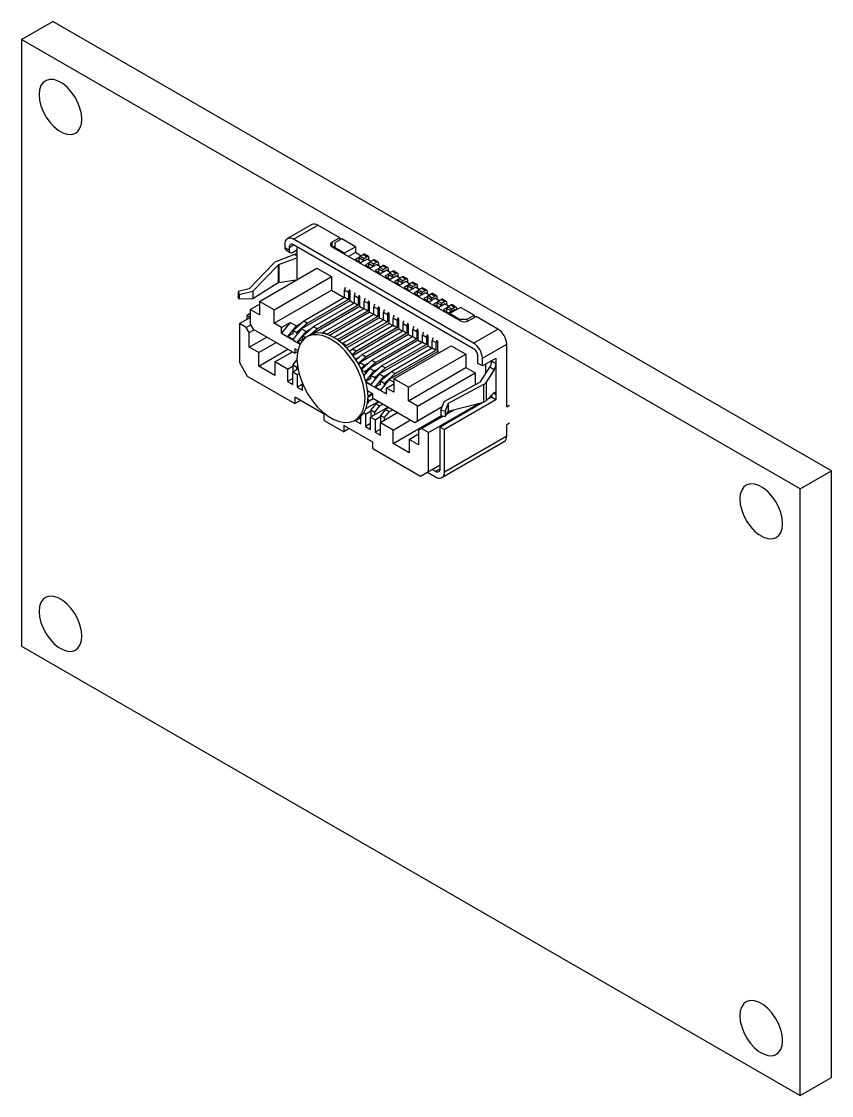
# Model space of a CAD drawing. Header units: millimetres. Extents: x 43 to 167, y 113 to 237.
# Drawn here: x 114.15 to 143.57, y 197.74 to 236.77 of the extents above; entities that cross this region are included whole.
import ezdxf

# ---------------------------------------------------------------- set-up
doc = ezdxf.new("R2010")
doc.units = ezdxf.units.MM

msp = doc.modelspace()

# ---------------------------------------------------------------- linework, layer by layer
at = {"color": 7, "linetype": 'Continuous', "lineweight": 25}
for p, q in [((114.15, 236.112), (115.289, 236.769)), ((143.573, 220.441), (115.289, 236.769)), ((142.435, 219.784), (114.15, 236.112)), ((114.15, 236.112), (114.15, 214.065)), ((124.691, 229.388), (123.807, 228.878)), ((124.032, 228.856), (124.916, 229.366)), ((125.711, 228.907), (124.916, 229.366)), ((130.573, 225.08), (124.032, 228.856)), ((125.711, 228.907), (125.429, 228.744)), ((125.429, 228.744), (125.429, 228.58)), ((125.782, 228.866), (125.535, 228.723)), ((125.711, 228.907), (125.711, 228.825)), ((126.277, 228.58), (125.782, 228.866)), ((123.714, 228.672), (123.714, 228.558)), ((123.714, 228.558), (123.873, 228.466)), ((123.755, 228.466), (123.914, 228.374)), ((123.873, 228.56), (124.032, 228.652)), ((123.873, 228.56), (123.873, 228.466)), ((124.014, 228.384), (124.156, 228.466)), ((130.573, 224.876), (124.032, 228.652)), ((124.156, 228.58), (124.156, 228.466)), ((124.156, 228.58), (124.156, 228.58)), ((124.156, 228.466), (124.156, 227.384)), ((125.429, 228.58), (130.096, 225.886)), ((125.535, 228.601), (125.464, 228.56)), ((125.535, 228.723), (125.535, 228.56)), ((125.535, 228.56), (125.888, 228.356)), ((125.535, 228.56), (125.535, 228.519)), ((125.888, 228.356), (126.277, 228.58)), ((125.888, 228.356), (125.888, 228.315)), ((126.277, 228.376), (126.03, 228.233)), ((126.277, 228.58), (126.277, 228.376)), ((126.482, 228.258), (126.277, 228.376)), ((123.301, 227.979), (122.416, 227.055)), ((124.067, 228.299), (123.416, 228.052)), ((123.493, 227.932), (124.156, 228.182)), ((124.067, 228.299), (124.156, 228.248)), ((126.423, 228.203), (126.288, 228.125)), ((126.288, 228.125), (126.479, 228.015)), ((126.419, 228.18), (126.56, 228.099)), ((126.419, 228.05), (126.419, 228.18)), ((126.454, 228.241), (126.56, 228.303)), ((126.454, 228.241), (126.595, 228.16)), ((126.479, 228.015), (126.691, 228.137)), ((126.56, 228.303), (126.701, 228.221)), ((126.56, 228.099), (126.56, 228.062)), ((126.701, 228.221), (126.595, 228.16)), ((126.751, 228.226), (126.61, 228.308)), ((126.777, 227.999), (126.641, 227.921)), ((126.836, 228.054), (126.691, 228.137)), ((126.772, 228.09), (126.772, 228.18)), ((126.772, 227.976), (126.914, 227.894)), ((126.772, 227.845), (126.772, 227.976)), ((126.807, 228.037), (126.914, 228.099)), ((126.807, 228.037), (126.949, 227.956)), ((126.914, 228.099), (127.055, 228.017)), ((127.055, 228.017), (126.949, 227.956)), ((127.105, 228.022), (126.964, 228.103)), ((127.126, 227.886), (127.126, 227.976)), ((122.557, 226.973), (123.473, 227.919)), ((122.795, 226.598), (124.881, 227.802)), ((123.473, 227.919), (123.473, 227.269)), ((123.493, 227.932), (123.493, 227.276)), ((124.881, 227.802), (125.411, 227.496)), ((126.641, 227.921), (126.832, 227.811)), ((126.832, 227.811), (127.044, 227.933)), ((126.914, 227.894), (126.914, 227.858)), ((127.13, 227.795), (126.995, 227.717)), ((126.995, 227.717), (127.186, 227.607)), ((127.189, 227.85), (127.044, 227.933)), ((127.126, 227.772), (127.267, 227.69)), ((127.126, 227.641), (127.126, 227.772)), ((127.161, 227.833), (127.267, 227.894)), ((127.161, 227.833), (127.302, 227.752)), ((127.186, 227.607), (127.398, 227.729)), ((127.267, 227.894), (127.409, 227.813)), ((127.267, 227.69), (127.267, 227.654)), ((127.409, 227.813), (127.302, 227.752)), ((127.459, 227.818), (127.317, 227.899)), ((127.484, 227.591), (127.348, 227.513)), ((127.543, 227.645), (127.398, 227.729)), ((127.479, 227.682), (127.479, 227.772)), ((127.479, 227.568), (127.621, 227.486)), ((127.479, 227.437), (127.479, 227.568)), ((127.515, 227.629), (127.621, 227.69)), ((127.515, 227.629), (127.656, 227.547)), ((127.621, 227.69), (127.762, 227.609)), ((127.762, 227.609), (127.656, 227.547)), ((127.812, 227.614), (127.671, 227.695)), ((127.833, 227.478), (127.833, 227.568)), ((123.473, 227.269), (122.557, 226.693)), ((123.325, 226.292), (125.411, 227.496)), ((124.117, 227.362), (123.493, 227.276)), ((125.411, 227.496), (125.411, 227.006)), ((127.348, 227.513), (127.539, 227.403)), ((127.539, 227.403), (127.751, 227.525)), ((127.621, 227.486), (127.621, 227.449)), ((127.838, 227.387), (127.702, 227.309)), ((127.702, 227.309), (127.893, 227.198)), ((127.896, 227.441), (127.751, 227.525)), ((127.833, 227.364), (127.974, 227.282)), ((127.833, 227.233), (127.833, 227.364)), ((127.868, 227.425), (127.974, 227.486)), ((127.868, 227.425), (128.01, 227.343)), ((127.893, 227.198), (128.105, 227.321)), ((127.974, 227.486), (128.116, 227.405)), ((127.974, 227.282), (127.974, 227.245)), ((128.116, 227.405), (128.01, 227.343)), ((128.166, 227.41), (128.024, 227.491)), ((128.191, 227.183), (128.056, 227.105)), ((128.25, 227.237), (128.105, 227.321)), ((128.186, 227.274), (128.186, 227.364)), ((128.222, 227.221), (128.328, 227.282)), ((128.222, 227.221), (128.363, 227.139)), ((128.328, 227.282), (128.469, 227.2)), ((128.469, 227.2), (128.363, 227.139)), ((128.519, 227.205), (128.378, 227.287)), ((122.416, 227.055), (122.019, 226.957)), ((122.019, 226.957), (122.061, 226.85)), ((122.019, 226.957), (122.019, 226.758)), ((122.061, 226.85), (122.557, 226.973)), ((122.061, 226.85), (122.061, 226.672)), ((122.557, 226.973), (122.557, 226.693)), ((123.325, 225.802), (125.411, 227.006)), ((125.411, 227.006), (125.874, 226.739)), ((125.888, 227.017), (126.03, 226.935)), ((125.888, 226.747), (125.888, 227.017)), ((125.909, 227.086), (125.899, 227.092)), ((125.899, 227.092), (125.899, 227.066)), ((126.03, 226.935), (126.03, 226.666)), ((126.09, 226.982), (126.065, 226.996)), ((126.09, 226.615), (126.09, 226.982)), ((126.242, 226.813), (126.383, 226.731)), ((126.242, 226.543), (126.242, 226.813)), ((126.263, 226.882), (126.252, 226.888)), ((126.252, 226.888), (126.252, 226.862)), ((126.443, 226.778), (126.419, 226.792)), ((126.443, 226.41), (126.443, 226.778)), ((128.056, 227.105), (128.246, 226.994)), ((128.186, 227.16), (128.328, 227.078)), ((128.186, 227.029), (128.186, 227.16)), ((128.246, 226.994), (128.459, 227.117)), ((128.328, 227.078), (128.328, 227.041)), ((128.545, 226.979), (128.409, 226.9)), ((128.409, 226.9), (128.6, 226.79)), ((128.604, 227.033), (128.459, 227.117)), ((128.54, 227.07), (128.54, 227.16)), ((128.54, 226.956), (128.681, 226.874)), ((128.54, 226.825), (128.54, 226.956)), ((128.575, 227.017), (128.681, 227.078)), ((128.575, 227.017), (128.717, 226.935)), ((128.6, 226.79), (128.812, 226.913)), ((128.681, 227.078), (128.823, 226.996)), ((128.681, 226.874), (128.681, 226.837)), ((128.823, 226.996), (128.717, 226.935)), ((128.873, 227.001), (128.731, 227.083)), ((128.957, 226.829), (128.812, 226.913)), ((128.893, 226.866), (128.893, 226.956)), ((128.929, 226.813), (129.035, 226.874)), ((128.929, 226.813), (129.07, 226.731)), ((129.035, 226.874), (129.176, 226.792)), ((129.176, 226.792), (129.07, 226.731)), ((129.226, 226.797), (129.085, 226.879)), ((122.061, 226.672), (122.019, 226.758)), ((122.557, 226.693), (122.061, 226.672)), ((122.459, 226.302), (122.795, 226.496)), ((122.795, 226.598), (122.795, 226.108)), ((123.325, 226.292), (122.795, 226.598)), ((126.09, 226.615), (124.326, 225.596)), ((124.403, 225.89), (125.888, 226.747)), ((126.03, 226.666), (124.545, 225.808)), ((126.443, 226.41), (124.706, 225.408)), ((124.757, 225.686), (126.242, 226.543)), ((126.383, 226.461), (124.898, 225.604)), ((125.888, 226.747), (126.03, 226.666)), ((126.09, 226.615), (126.065, 226.629)), ((126.09, 226.615), (126.228, 226.535)), ((126.242, 226.543), (126.383, 226.461)), ((126.383, 226.731), (126.383, 226.461)), ((126.443, 226.41), (126.419, 226.425)), ((126.443, 226.41), (126.581, 226.331)), ((126.595, 226.608), (126.737, 226.527)), ((126.595, 226.339), (126.595, 226.608)), ((126.616, 226.678), (126.606, 226.684)), ((126.606, 226.684), (126.606, 226.658)), ((126.737, 226.527), (126.737, 226.257)), ((126.797, 226.574), (126.772, 226.588)), ((126.797, 226.206), (126.797, 226.574)), ((126.949, 226.404), (127.09, 226.323)), ((126.949, 226.135), (126.949, 226.404)), ((126.97, 226.474), (126.96, 226.48)), ((126.96, 226.48), (126.96, 226.453)), ((128.898, 226.775), (128.763, 226.696)), ((128.763, 226.696), (128.954, 226.586)), ((128.893, 226.751), (129.035, 226.67)), ((128.893, 226.621), (128.893, 226.751)), ((128.954, 226.586), (129.166, 226.709)), ((129.035, 226.67), (129.035, 226.633)), ((129.252, 226.57), (129.116, 226.492)), ((129.116, 226.492), (129.307, 226.382)), ((129.311, 226.625), (129.166, 226.709)), ((129.247, 226.662), (129.247, 226.751)), ((129.247, 226.547), (129.388, 226.466)), ((129.247, 226.417), (129.247, 226.547)), ((129.282, 226.609), (129.388, 226.67)), ((129.282, 226.609), (129.424, 226.527)), ((129.307, 226.382), (129.519, 226.504)), ((129.388, 226.67), (129.53, 226.588)), ((129.388, 226.466), (129.388, 226.429)), ((129.53, 226.588), (129.424, 226.527)), ((129.58, 226.593), (129.438, 226.675)), ((129.664, 226.421), (129.519, 226.504)), ((129.601, 226.458), (129.601, 226.547)), ((129.636, 226.404), (129.742, 226.466)), ((129.636, 226.404), (129.777, 226.323)), ((129.742, 226.466), (129.883, 226.384)), ((129.933, 226.389), (129.792, 226.471)), ((122.07, 225.792), (122.459, 226.016)), ((122.459, 226.151), (122.335, 226.08)), ((122.335, 226.08), (122.335, 225.945)), ((122.452, 226.012), (122.335, 226.08)), ((122.459, 226.302), (122.459, 225.771)), ((122.795, 226.108), (122.459, 226.302)), ((123.325, 225.802), (123.325, 226.292)), ((125.11, 225.482), (126.595, 226.339)), ((126.737, 226.257), (125.252, 225.4)), ((126.797, 226.206), (125.337, 225.363)), ((125.485, 225.29), (126.949, 226.135)), ((127.09, 226.053), (125.621, 225.205)), ((127.15, 226.002), (125.687, 225.157)), ((126.595, 226.339), (126.737, 226.257)), ((126.797, 226.206), (126.772, 226.221)), ((126.797, 226.206), (126.935, 226.127)), ((126.949, 226.135), (127.09, 226.053)), ((127.09, 226.323), (127.09, 226.053)), ((127.15, 226.37), (127.126, 226.384)), ((127.15, 226.002), (127.126, 226.016)), ((127.15, 226.002), (127.15, 226.37)), ((127.15, 226.002), (127.288, 225.923)), ((127.302, 226.2), (127.444, 226.119)), ((127.302, 225.931), (127.302, 226.2)), ((127.323, 226.27), (127.313, 226.276)), ((127.313, 226.276), (127.313, 226.249)), ((127.444, 226.119), (127.444, 225.849)), ((127.504, 226.166), (127.479, 226.18)), ((127.504, 225.798), (127.504, 226.166)), ((127.656, 225.996), (127.797, 225.914)), ((127.656, 225.727), (127.656, 225.996)), ((127.677, 226.066), (127.667, 226.072)), ((127.667, 226.072), (127.667, 226.045)), ((129.605, 226.366), (129.47, 226.288)), ((129.47, 226.288), (129.661, 226.178)), ((129.601, 226.343), (129.742, 226.262)), ((129.601, 226.213), (129.601, 226.343)), ((129.661, 226.178), (129.873, 226.3)), ((130.096, 226.376), (129.707, 226.151)), ((129.707, 226.151), (130.06, 225.947)), ((129.707, 226.151), (129.707, 226.111)), ((129.742, 226.225), (129.742, 226.262)), ((129.777, 226.323), (129.883, 226.384)), ((129.919, 226.274), (129.873, 226.3)), ((129.954, 226.343), (129.954, 226.294)), ((130.591, 226.09), (130.096, 226.376)), ((130.343, 225.947), (130.591, 226.09)), ((130.378, 225.886), (130.661, 226.049)), ((130.591, 226.09), (130.591, 226.009)), ((131.457, 225.59), (130.661, 226.049)), ((122.07, 225.792), (122.07, 224.371)), ((122.317, 225.649), (122.07, 225.792)), ((122.317, 225.649), (122.476, 225.741)), ((122.423, 225.465), (122.317, 225.649)), ((122.459, 225.771), (122.565, 225.588)), ((123.59, 225.649), (123.325, 225.802)), ((123.913, 225.835), (123.59, 225.437)), ((123.59, 225.649), (123.913, 225.835)), ((123.59, 225.437), (123.59, 225.649)), ((123.819, 225.316), (124.135, 225.707)), ((123.913, 225.835), (124.135, 225.707)), ((124.014, 225.545), (124.403, 225.89)), ((124.135, 225.707), (124.311, 225.808)), ((124.545, 225.808), (124.156, 225.463)), ((124.368, 225.341), (124.757, 225.686)), ((124.403, 225.89), (124.545, 225.808)), ((124.757, 225.686), (124.898, 225.604)), ((125.818, 225.074), (127.302, 225.931)), ((127.444, 225.849), (125.959, 224.992)), ((127.504, 225.798), (125.964, 224.909)), ((126.171, 224.869), (127.656, 225.727)), ((127.797, 225.645), (126.313, 224.788)), ((127.302, 225.931), (127.444, 225.849)), ((127.504, 225.798), (127.479, 225.812)), ((127.504, 225.798), (127.642, 225.719)), ((127.656, 225.727), (127.797, 225.645)), ((127.797, 225.914), (127.797, 225.645)), ((127.858, 225.961), (127.833, 225.976)), ((127.858, 225.594), (127.833, 225.608)), ((127.858, 225.594), (127.858, 225.961)), ((128.01, 225.792), (128.151, 225.71)), ((128.01, 225.523), (128.01, 225.792)), ((128.03, 225.862), (128.02, 225.868)), ((128.02, 225.868), (128.02, 225.841)), ((128.151, 225.71), (128.151, 225.441)), ((128.211, 225.757), (128.186, 225.772)), ((128.211, 225.39), (128.211, 225.757)), ((128.384, 225.658), (128.374, 225.663)), ((128.374, 225.663), (128.374, 225.637)), ((130.06, 225.947), (130.06, 225.907)), ((130.06, 225.947), (130.343, 225.947)), ((130.343, 225.947), (130.343, 225.87)), ((122.423, 225.465), (122.6, 225.567)), ((122.423, 224.935), (122.423, 225.465)), ((122.423, 224.935), (123.06, 225.302)), ((122.565, 225.588), (124.085, 224.71)), ((123.59, 225.437), (124.272, 225.043)), ((124.014, 225.429), (123.819, 225.316)), ((124.01, 225.206), (123.819, 225.316)), ((124.326, 225.596), (124.01, 225.206)), ((124.014, 225.545), (124.156, 225.463)), ((124.014, 225.4), (124.014, 225.545)), ((124.156, 225.463), (124.156, 225.386)), ((124.173, 225.112), (124.489, 225.503)), ((124.368, 225.225), (124.173, 225.112)), ((124.326, 225.596), (124.489, 225.503)), ((124.368, 225.341), (124.475, 225.279)), ((124.368, 225.196), (124.368, 225.341)), ((124.489, 225.503), (124.665, 225.604)), ((124.624, 225.368), (124.518, 225.307)), ((124.898, 225.604), (124.646, 225.38)), ((125.065, 225.442), (125.11, 225.482)), ((125.11, 225.482), (125.252, 225.4)), ((125.252, 225.4), (125.248, 225.397)), ((127.858, 225.594), (126.194, 224.634)), ((128.211, 225.39), (126.448, 224.372)), ((126.525, 224.665), (128.01, 225.523)), ((128.151, 225.441), (126.666, 224.584)), ((126.878, 224.461), (128.363, 225.318)), ((128.505, 225.237), (127.02, 224.38)), ((127.858, 225.594), (127.995, 225.514)), ((128.01, 225.523), (128.151, 225.441)), ((128.211, 225.39), (128.186, 225.404)), ((128.211, 225.39), (128.349, 225.31)), ((128.363, 225.588), (128.505, 225.506)), ((128.363, 225.318), (128.363, 225.588)), ((128.363, 225.318), (128.505, 225.237)), ((128.505, 225.506), (128.505, 225.237)), ((128.565, 225.553), (128.54, 225.568)), ((128.565, 225.186), (128.565, 225.553)), ((128.717, 225.384), (128.858, 225.302)), ((128.717, 225.114), (128.717, 225.384)), ((128.737, 225.454), (128.727, 225.459)), ((128.727, 225.459), (128.727, 225.433)), ((128.858, 225.302), (128.858, 225.033)), ((128.918, 225.349), (128.893, 225.363)), ((128.918, 224.982), (128.918, 225.349)), ((129.091, 225.249), (129.081, 225.255)), ((129.081, 225.255), (129.081, 225.229)), ((130.573, 225.08), (131.457, 225.59)), ((122.766, 224.737), (122.423, 224.935)), ((122.766, 224.737), (123.403, 225.104)), ((122.766, 224.247), (123.827, 224.859)), ((124.189, 224.814), (124.085, 224.873)), ((124.085, 224.873), (124.085, 224.71)), ((124.277, 225.052), (124.173, 225.112)), ((125.804, 225.062), (125.818, 225.074)), ((125.818, 225.074), (125.959, 224.992)), ((125.959, 224.992), (125.918, 224.956)), ((126.076, 224.785), (126.171, 224.869)), ((126.171, 224.869), (126.313, 224.788)), ((128.565, 225.186), (126.801, 224.168)), ((128.918, 224.982), (127.155, 223.964)), ((127.232, 224.257), (128.717, 225.114)), ((128.858, 225.033), (127.373, 224.176)), ((127.585, 224.053), (129.07, 224.91)), ((127.674, 223.782), (129.76, 224.986)), ((127.727, 223.971), (129.212, 224.829)), ((128.565, 225.186), (128.54, 225.2)), ((128.565, 225.186), (128.703, 225.106)), ((128.717, 225.114), (128.858, 225.033)), ((128.918, 224.982), (128.893, 224.996)), ((128.918, 224.982), (129.056, 224.902)), ((129.07, 225.18), (129.212, 225.098)), ((129.07, 224.91), (129.07, 225.18)), ((129.07, 224.91), (129.212, 224.829)), ((129.212, 224.829), (129.212, 225.098)), ((129.272, 225.145), (129.247, 225.159)), ((129.272, 224.778), (129.272, 225.145)), ((129.76, 224.986), (130.29, 224.68)), ((130.891, 224.529), (131.775, 225.039)), ((131.775, 222.761), (131.775, 225.039)), ((122.766, 224.247), (122.766, 224.737)), ((123.353, 224.398), (123.99, 224.765)), ((124.014, 224.29), (124.156, 224.467)), ((124.178, 224.764), (124.085, 224.71)), ((126.075, 224.785), (126.079, 224.788)), ((126.313, 224.788), (126.172, 224.664)), ((126.287, 224.5), (126.432, 224.583)), ((126.306, 224.471), (126.525, 224.665)), ((126.666, 224.584), (126.387, 224.336)), ((126.497, 224.123), (126.878, 224.461)), ((126.525, 224.665), (126.666, 224.584)), ((126.878, 224.461), (127.02, 224.38)), ((129.272, 224.778), (127.508, 223.76)), ((128.204, 223.476), (130.29, 224.68)), ((129.272, 224.778), (129.247, 224.792)), ((129.272, 224.778), (129.335, 224.741)), ((130.29, 224.68), (130.29, 224.19)), ((130.732, 224.343), (130.732, 224.6)), ((130.891, 224.251), (131.386, 224.537)), ((130.891, 224.251), (130.891, 224.529)), ((131.227, 224.445), (131.227, 224.422)), ((131.386, 224.537), (131.386, 224.331)), ((122.07, 224.371), (122.353, 223.881)), ((123.353, 223.908), (122.766, 224.247)), ((123.353, 224.398), (123.353, 223.908)), ((123.813, 224.132), (123.353, 224.398)), ((123.813, 224.132), (124.014, 224.249)), ((123.813, 224.132), (123.813, 223.683)), ((124.194, 224.132), (124.004, 224.022)), ((124.014, 224.29), (124.156, 224.208)), ((124.014, 224.028), (124.014, 224.29)), ((124.156, 224.208), (124.176, 224.234)), ((124.156, 224.11), (124.156, 224.208)), ((126.448, 224.372), (126.4, 224.313)), ((126.448, 224.372), (126.61, 224.278)), ((126.492, 224.132), (126.61, 224.278)), ((126.504, 224.108), (126.631, 224.035)), ((126.801, 224.168), (126.588, 223.904)), ((126.61, 224.278), (126.786, 224.379)), ((127.02, 224.38), (126.631, 224.035)), ((126.656, 223.693), (126.964, 224.074)), ((126.801, 224.168), (126.964, 224.074)), ((126.843, 223.912), (127.232, 224.257)), ((126.964, 224.074), (127.139, 224.175)), ((127.373, 224.176), (126.984, 223.831)), ((127.196, 223.708), (127.585, 224.053)), ((127.232, 224.257), (127.373, 224.176)), ((127.585, 224.053), (127.727, 223.971)), ((128.204, 222.986), (130.29, 224.19)), ((130.29, 224.19), (130.626, 223.996)), ((130.891, 224.251), (130.732, 224.343)), ((130.837, 223.693), (131.163, 224.203)), ((131.015, 223.97), (131.015, 224.323)), ((131.322, 224.111), (131.029, 223.658)), ((131.322, 224.111), (131.163, 224.203)), ((131.386, 224.331), (131.227, 224.422)), ((131.386, 224.331), (131.386, 223.203)), ((122.353, 223.881), (124.085, 222.881)), ((124.004, 223.794), (123.813, 223.683)), ((123.813, 223.683), (124.004, 223.573)), ((124.004, 223.573), (124.004, 224.022)), ((124.166, 223.928), (124.004, 224.022)), ((124.166, 223.928), (124.233, 223.966)), ((124.166, 223.928), (124.166, 223.479)), ((126.631, 224.035), (126.631, 223.957)), ((126.843, 223.796), (126.657, 223.689)), ((126.838, 223.573), (126.661, 223.675)), ((126.664, 223.662), (127.409, 223.233)), ((127.155, 223.964), (126.838, 223.573)), ((126.843, 223.912), (126.984, 223.831)), ((126.843, 223.767), (126.843, 223.912)), ((126.984, 223.831), (126.984, 223.753)), ((127.001, 223.479), (127.317, 223.87)), ((127.155, 223.964), (127.317, 223.87)), ((127.508, 223.76), (127.192, 223.369)), ((127.196, 223.708), (127.338, 223.627)), ((127.196, 223.563), (127.196, 223.708)), ((127.317, 223.87), (127.493, 223.971)), ((127.338, 223.627), (127.727, 223.971)), ((127.508, 223.76), (127.674, 223.664)), ((127.674, 223.782), (127.674, 223.292)), ((128.204, 223.476), (127.674, 223.782)), ((128.54, 222.792), (130.626, 223.996)), ((129.502, 222.964), (130.82, 223.678)), ((130.626, 223.996), (130.626, 223.573)), ((131.029, 223.658), (131.029, 222.982)), ((124.357, 223.589), (124.166, 223.479)), ((124.166, 223.479), (124.357, 223.369)), ((124.357, 223.369), (124.357, 223.608)), ((124.52, 223.283), (124.52, 223.275)), ((124.524, 223.277), (124.52, 223.275)), ((124.52, 223.275), (124.527, 223.271)), ((126.914, 223.241), (126.724, 223.35)), ((127.196, 223.592), (127.001, 223.479)), ((127.192, 223.369), (127.001, 223.479)), ((127.338, 223.549), (127.338, 223.627)), ((127.409, 223.445), (127.674, 223.598)), ((127.409, 223.233), (127.409, 223.445)), ((127.674, 223.292), (127.409, 223.445)), ((128.204, 222.986), (128.204, 223.476)), ((130.932, 223.573), (129.643, 222.883)), ((130.932, 223.573), (130.932, 222.933)), ((131.029, 222.982), (131.311, 223.268)), ((125.146, 222.497), (124.085, 223.11)), ((124.085, 223.11), (124.085, 222.881)), ((124.283, 222.995), (124.085, 222.881)), ((127.115, 222.961), (126.665, 222.701)), ((126.715, 222.885), (126.807, 223)), ((126.734, 223.042), (126.807, 223)), ((126.903, 223.247), (126.737, 223.151)), ((126.914, 223.224), (126.737, 223.122)), ((126.807, 223), (126.928, 223.069)), ((127.02, 222.877), (126.843, 222.657)), ((126.914, 223.077), (126.914, 223.241)), ((126.914, 223.077), (128.434, 222.2)), ((127.14, 222.947), (127.02, 222.877)), ((127.02, 222.877), (127.161, 222.796)), ((128.54, 222.792), (128.204, 222.986)), ((128.929, 221.832), (130.759, 222.889)), ((130.911, 222.928), (129.353, 222.028)), ((129.378, 222.626), (129.502, 222.964)), ((131.386, 223.018), (129.512, 221.936)), ((129.643, 222.883), (129.544, 222.613)), ((129.643, 222.602), (130.932, 222.933)), ((129.643, 222.883), (129.643, 222.602)), ((131.227, 223.11), (131.059, 223.013)), ((131.227, 223.183), (131.227, 223.11)), ((131.386, 223.018), (131.227, 223.11)), ((131.386, 223.203), (131.297, 223.254)), ((131.386, 223.203), (131.386, 223.018)), ((125.146, 222.269), (125.146, 222.497)), ((126.641, 222.5), (126.581, 222.534)), ((126.641, 222.5), (126.843, 222.616)), ((126.641, 222.5), (126.641, 222.05)), ((127.469, 222.757), (126.832, 222.389)), ((126.843, 222.657), (126.984, 222.576)), ((126.843, 222.657), (126.843, 222.396)), ((126.984, 222.576), (127.161, 222.796)), ((126.984, 222.477), (126.984, 222.576)), ((127.161, 222.796), (127.281, 222.865)), ((127.822, 222.553), (127.186, 222.185)), ((127.373, 222.673), (127.196, 222.453)), ((127.338, 222.372), (127.515, 222.591)), ((127.493, 222.743), (127.373, 222.673)), ((127.373, 222.673), (127.515, 222.591)), ((127.515, 222.591), (127.635, 222.661)), ((128.434, 222.2), (129.433, 222.776)), ((128.54, 222.261), (128.54, 222.792)), ((128.54, 222.261), (129.433, 222.776)), ((129.544, 222.613), (129.378, 222.626)), ((129.378, 222.626), (129.378, 222.448)), ((129.544, 222.613), (129.544, 222.414)), ((129.544, 222.414), (129.643, 222.602)), ((129.589, 222.499), (129.867, 222.659)), ((129.629, 222.575), (129.702, 222.617)), ((129.743, 222.628), (129.777, 222.608)), ((131.775, 222.761), (131.881, 222.822)), ((125.146, 222.269), (125.853, 221.861)), ((126.268, 222.276), (126.374, 222.337)), ((126.479, 222.365), (126.288, 222.255)), ((126.288, 222.287), (126.288, 222.255)), ((126.288, 222.255), (126.479, 222.144)), ((126.479, 222.144), (126.479, 222.414)), ((126.832, 222.161), (126.641, 222.05)), ((126.832, 221.94), (126.832, 222.389)), ((126.995, 222.295), (126.832, 222.389)), ((126.995, 222.295), (127.196, 222.412)), ((126.995, 222.295), (126.995, 221.846)), ((127.186, 221.736), (127.186, 222.185)), ((127.645, 221.92), (127.186, 222.185)), ((127.196, 222.453), (127.338, 222.372)), ((127.196, 222.453), (127.196, 222.191)), ((127.338, 222.273), (127.338, 222.372)), ((127.645, 221.43), (129.401, 222.444)), ((127.645, 221.92), (128.282, 222.287)), ((128.434, 222.2), (128.54, 222.261)), ((128.681, 221.975), (129.469, 222.43)), ((129.378, 222.448), (129.544, 222.414)), ((131.881, 222.169), (131.775, 222.108)), ((131.775, 221.708), (131.775, 222.108)), ((126.914, 221.477), (125.853, 222.089)), ((125.853, 222.089), (125.853, 221.861)), ((126.051, 221.975), (125.853, 221.861)), ((126.641, 222.05), (126.832, 221.94)), ((127.186, 221.957), (126.995, 221.846)), ((126.995, 221.846), (127.186, 221.736)), ((127.645, 221.43), (127.645, 221.92)), ((128.232, 221.581), (128.575, 221.779)), ((128.681, 221.975), (128.575, 221.914)), ((128.575, 221.914), (128.575, 221.383)), ((128.929, 221.832), (128.681, 221.975)), ((128.929, 220.412), (128.929, 221.832)), ((129.353, 220.656), (129.353, 222.028)), ((129.353, 222.028), (129.512, 221.936)), ((129.512, 220.401), (129.512, 221.936)), ((129.512, 220.401), (131.775, 221.708)), ((126.914, 221.248), (126.914, 221.477)), ((128.232, 221.091), (127.645, 221.43)), ((128.232, 221.581), (128.232, 221.091)), ((128.575, 221.383), (128.232, 221.581)), ((129.419, 220.195), (131.682, 221.501)), ((126.914, 221.248), (128.646, 220.248)), ((128.929, 220.412), (129.353, 220.656)), ((129.07, 220.493), (129.353, 220.656)), ((129.353, 220.514), (129.353, 220.656)), ((128.646, 220.248), (129.07, 220.493)), ((128.646, 220.248), (128.929, 220.412)), ((128.893, 220.391), (129.194, 220.218)), ((129.07, 220.493), (129.194, 220.422)), ((129.194, 220.422), (129.353, 220.514)), ((142.435, 219.784), (143.573, 220.441)), ((143.573, 198.394), (143.573, 220.441)), ((142.435, 197.737), (142.435, 219.784)), ((114.15, 214.065), (142.435, 197.737)), ((142.435, 197.737), (143.573, 198.394))]:
    msp.add_line(p, q, dxfattribs=at)
at = {"color": 7, "linetype": 'Continuous', "lineweight": 25, "flags": 128}
for points in [[(116.342, 233.213), (116.325, 233.41), (116.275, 233.617), (116.194, 233.827), (116.085, 234.029), (115.953, 234.216), (115.805, 234.378), (115.646, 234.509), (115.483, 234.602), (115.324, 234.655), (115.176, 234.665), (115.044, 234.63), (114.935, 234.553), (114.854, 234.438), (114.804, 234.288), (114.787, 234.111), (114.804, 233.915), (114.854, 233.707), (114.935, 233.498), (115.044, 233.295), (115.176, 233.109), (115.324, 232.947), (115.483, 232.816), (115.646, 232.722), (115.805, 232.669), (115.953, 232.66), (116.085, 232.694), (116.194, 232.771), (116.275, 232.887), (116.325, 233.036), (116.342, 233.213)], [(124.156, 224.506), (124.173, 224.261), (124.223, 224.003), (124.305, 223.74), (124.417, 223.478), (124.555, 223.224), (124.716, 222.986), (124.896, 222.77), (125.09, 222.582), (125.291, 222.427), (125.495, 222.309), (125.697, 222.231), (125.89, 222.196), (126.07, 222.205), (126.231, 222.257), (126.37, 222.35), (126.482, 222.483), (126.564, 222.652), (126.614, 222.852), (126.631, 223.077), (126.614, 223.322), (126.564, 223.58), (126.482, 223.844), (126.37, 224.106), (126.231, 224.359), (126.07, 224.597), (125.89, 224.813), (125.697, 225.002), (125.495, 225.157), (125.291, 225.275), (125.09, 225.352), (124.896, 225.387), (124.716, 225.379), (124.555, 225.327), (124.417, 225.233), (124.305, 225.1), (124.223, 224.931), (124.173, 224.731), (124.156, 224.506)], [(126.374, 222.337), (126.476, 222.411), (126.588, 222.545), (126.67, 222.713), (126.72, 222.913), (126.737, 223.139), (126.72, 223.383), (126.67, 223.641), (126.588, 223.905), (126.476, 224.167), (126.337, 224.42), (126.176, 224.658), (125.996, 224.875), (125.803, 225.063), (125.602, 225.218), (125.397, 225.336), (125.196, 225.413), (125.002, 225.448), (124.823, 225.44), (124.661, 225.388), (124.624, 225.368)], [(141.798, 218.518), (141.781, 218.714), (141.731, 218.922), (141.65, 219.132), (141.541, 219.334), (141.409, 219.52), (141.261, 219.682), (141.102, 219.813), (140.939, 219.907), (140.78, 219.96), (140.631, 219.969), (140.5, 219.935), (140.391, 219.858), (140.31, 219.742), (140.26, 219.593), (140.243, 219.416), (140.26, 219.219), (140.31, 219.012), (140.391, 218.802), (140.5, 218.6), (140.631, 218.413), (140.78, 218.251), (140.939, 218.12), (141.102, 218.027), (141.261, 217.974), (141.409, 217.964), (141.541, 217.999), (141.65, 218.076), (141.731, 218.191), (141.781, 218.341), (141.798, 218.518)], [(116.342, 214.433), (116.325, 214.629), (116.275, 214.837), (116.194, 215.046), (116.085, 215.249), (115.953, 215.435), (115.805, 215.597), (115.646, 215.728), (115.483, 215.822), (115.324, 215.875), (115.176, 215.884), (115.044, 215.85), (114.935, 215.773), (114.854, 215.657), (114.804, 215.508), (114.787, 215.331), (114.804, 215.134), (114.854, 214.927), (114.935, 214.717), (115.044, 214.515), (115.176, 214.328), (115.324, 214.166), (115.483, 214.035), (115.646, 213.942), (115.805, 213.889), (115.953, 213.879), (116.085, 213.914), (116.194, 213.991), (116.275, 214.106), (116.325, 214.256), (116.342, 214.433)], [(141.798, 199.737), (141.781, 199.934), (141.731, 200.142), (141.65, 200.351), (141.541, 200.553), (141.409, 200.74), (141.261, 200.902), (141.102, 201.033), (140.939, 201.127), (140.78, 201.179), (140.631, 201.189), (140.5, 201.154), (140.391, 201.078), (140.31, 200.962), (140.26, 200.812), (140.243, 200.635), (140.26, 200.439), (140.31, 200.231), (140.391, 200.022), (140.5, 199.819), (140.631, 199.633), (140.78, 199.471), (140.939, 199.34), (141.102, 199.246), (141.261, 199.193), (141.409, 199.184), (141.541, 199.218), (141.65, 199.295), (141.731, 199.411), (141.781, 199.56), (141.798, 199.737)]]:
    msp.add_lwpolyline(points, dxfattribs=at)
at = {"color": 7, "linetype": 'Continuous', "lineweight": 25}
for centre, radius, start, end in [((124.784, 229.182), 0.226, 54.3824, 114.3071), ((123.908, 228.703), 0.197, 50.7967, 189.214), ((125.46, 228.662), 0.0873, 110.7834, 249.2166), ((123.812, 228.547), 0.0986, 173.7012, 234.9867), ((123.97, 228.576), 0.0983, 50.7967, 189.214), ((123.959, 228.452), 0.0873, 170.786, 309.2033), ((126.495, 228.177), 0.0768, 122.6055, 177.3945), ((126.589, 228.262), 0.0503, 65.686, 125.6182), ((126.637, 228.095), 0.0768, 122.6055, 177.3945), ((126.729, 228.187), 0.0437, 350.786, 129.2033), ((126.849, 227.973), 0.0768, 122.6055, 177.3945), ((126.943, 228.058), 0.0503, 65.686, 125.6182), ((126.99, 227.891), 0.0768, 122.6055, 177.3945), ((127.083, 227.983), 0.0437, 350.786, 129.2033), ((127.202, 227.768), 0.0768, 122.6055, 177.3945), ((127.296, 227.854), 0.0503, 65.686, 125.6182), ((127.344, 227.687), 0.0768, 122.6055, 177.3945), ((127.436, 227.779), 0.0437, 350.786, 129.2033), ((127.556, 227.564), 0.0768, 122.6055, 177.3945), ((127.65, 227.649), 0.0503, 65.686, 125.6182), ((127.79, 227.575), 0.0437, 350.786, 129.2033), ((127.697, 227.483), 0.0768, 122.6055, 177.3945), ((127.91, 227.36), 0.0768, 122.6055, 177.3945), ((128.004, 227.445), 0.0503, 65.686, 125.6182), ((128.051, 227.279), 0.0768, 122.6055, 177.3945), ((128.143, 227.371), 0.0437, 350.786, 129.2033), ((128.263, 227.156), 0.0768, 122.6055, 177.3945), ((128.357, 227.241), 0.0503, 65.686, 125.6182), ((128.497, 227.167), 0.0437, 350.786, 129.2033), ((126.042, 227.009), 0.154, 140.2614, 177.3273), ((126.183, 226.928), 0.154, 140.2614, 177.3273), ((126.395, 226.805), 0.154, 140.2614, 177.3273), ((126.537, 226.724), 0.154, 140.2614, 177.3273), ((128.405, 227.075), 0.0768, 122.6055, 177.3945), ((128.617, 226.952), 0.0768, 122.6055, 177.3945), ((128.711, 227.037), 0.0503, 65.686, 125.6182), ((128.758, 226.87), 0.0768, 122.6055, 177.3945), ((128.85, 226.963), 0.0437, 350.786, 129.2033), ((128.97, 226.748), 0.0768, 122.6055, 177.3945), ((129.064, 226.833), 0.0503, 65.686, 125.6182), ((129.204, 226.758), 0.0437, 350.786, 129.2033), ((126.749, 226.601), 0.154, 140.2614, 177.3273), ((126.89, 226.52), 0.154, 140.2614, 177.3273), ((127.103, 226.397), 0.154, 140.2614, 177.3273), ((127.244, 226.316), 0.154, 140.2614, 177.3273), ((129.112, 226.666), 0.0768, 122.6055, 177.3945), ((129.324, 226.544), 0.0768, 122.6055, 177.3945), ((129.418, 226.629), 0.0503, 65.686, 125.6182), ((129.465, 226.462), 0.0768, 122.6055, 177.3945), ((129.557, 226.554), 0.0437, 350.786, 129.2033), ((129.677, 226.34), 0.0768, 122.6055, 177.3945), ((129.771, 226.425), 0.0503, 65.686, 125.6182), ((129.911, 226.35), 0.0437, 350.786, 129.2033), ((127.456, 226.193), 0.154, 140.2614, 177.3273), ((127.597, 226.111), 0.154, 140.2614, 177.3273), ((127.81, 225.989), 0.154, 140.2614, 177.3273), ((127.951, 225.907), 0.154, 140.2614, 177.3273), ((129.819, 226.258), 0.0768, 122.6055, 177.3945), ((128.163, 225.785), 0.154, 140.2614, 177.3273), ((128.305, 225.703), 0.154, 140.2614, 177.3273), ((128.517, 225.581), 0.154, 140.2614, 177.3273), ((130.237, 226.159), 0.307, 242.6097, 297.3903), ((128.658, 225.499), 0.154, 140.2614, 177.3273), ((128.87, 225.377), 0.154, 140.2614, 177.3273), ((129.012, 225.295), 0.154, 140.2614, 177.3273), ((129.224, 225.173), 0.154, 140.2614, 177.3273), ((131.084, 225.008), 0.692, 2.6055, 57.3945), ((129.365, 225.091), 0.154, 140.2614, 177.3273), ((130.2, 224.497), 0.692, 2.6055, 57.3945), ((130.387, 224.584), 0.346, 2.6055, 57.3945), ((131.554, 221.683), 0.222, 305.0133, 6.2988), ((129.256, 220.498), 0.0983, 230.7967, 9.214), ((129.318, 220.37), 0.197, 230.7967, 9.214)]:
    msp.add_arc(centre, radius, start, end, dxfattribs=at)
for centre, major_axis, ratio, start_param, end_param in [((124.043, 228.431), (0.15, 0.098), 0.716355, 4.41844, 5.02388), ((123.531, 227.893), (0.279, 0.04), 0.652162, 1.89992, 2.445489), ((123.514, 227.904), (0.0498, 0.0072), 0.652162, 1.895709, 2.440151), ((123.514, 227.251), (0.0499, -0.0055), 0.490156, 2.043586, 2.588028), ((131.153, 224.326), (0.048, 0.168), 0.337272, 3.984563, 5.413084), ((131.311, 224.235), (0.048, 0.168), 0.340317, 3.984677, 5.413198), ((130.791, 223.702), (0.0498, 0.0072), 0.652162, 5.224998, 5.76944), ((130.774, 223.713), (0.279, 0.04), 0.652162, 5.21966, 5.76523), ((131.298, 223.091), (0.057, 0.197), 0.340317, 5.413198, 6.841719), ((130.774, 223.06), (0.279, -0.031), 0.490156, 5.367536, 5.913106)]:
    msp.add_ellipse(centre, major_axis=major_axis, ratio=ratio, start_param=start_param, end_param=end_param, dxfattribs=at)

doc.saveas('drawing.dxf')
